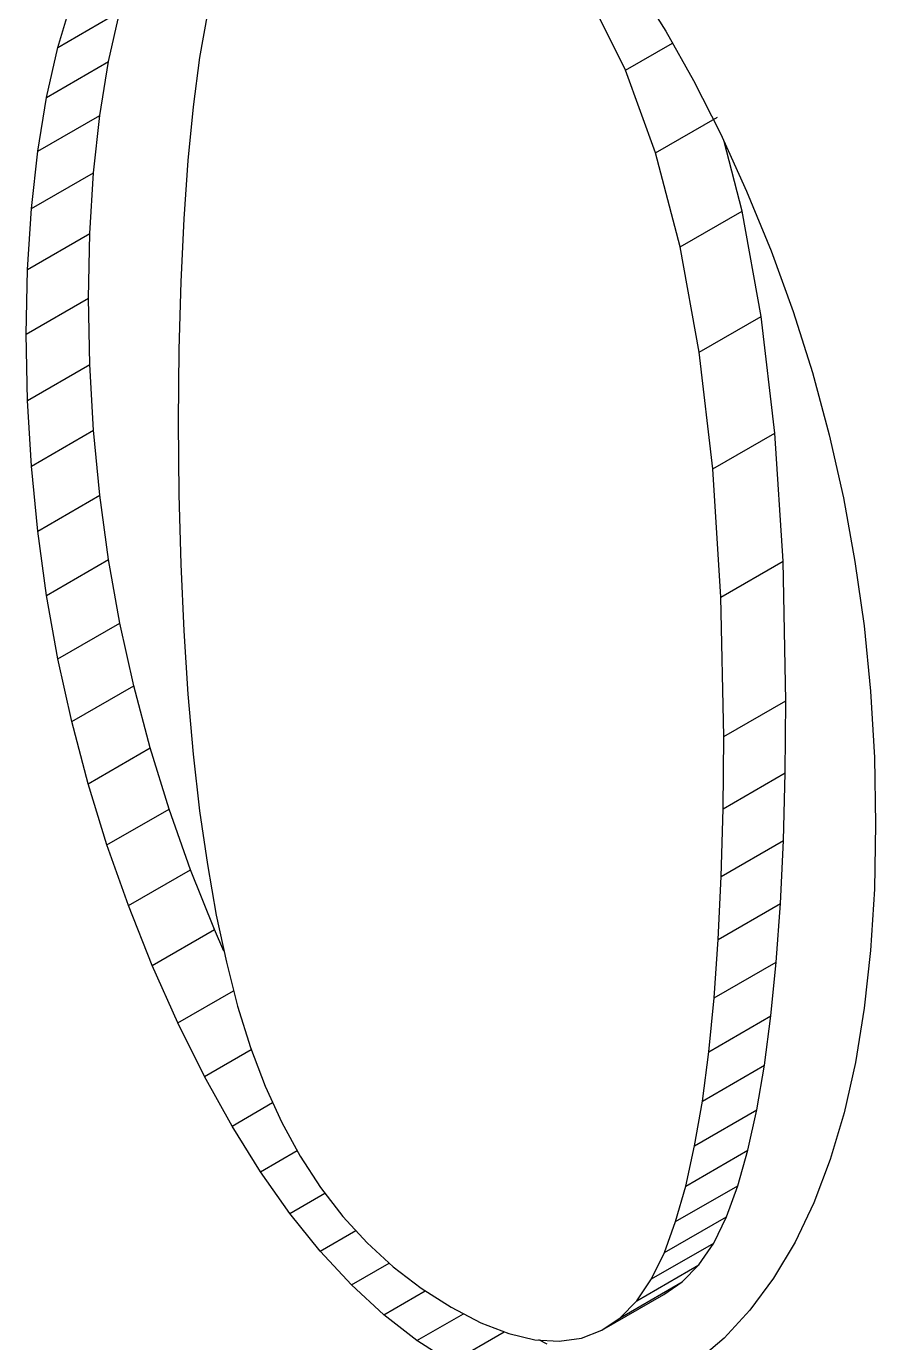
# Model space of a CAD drawing. Header units: millimetres. Extents: x 98 to 524, y -2487 to -1043.
# Drawn here: x 264.854 to 265.821, y -1257.091 to -1255.592 of the extents above; entities that cross this region are included whole.
import ezdxf

# ---------------------------------------------------------------- set-up
doc = ezdxf.new("R2010")
doc.units = ezdxf.units.MM
doc.layers.get('0').update_dxf_attribs({"lineweight": 18})

msp = doc.modelspace()

# ---------------------------------------------------------------- linework, layer by layer
at = {"color": 7, "lineweight": -3, "ltscale": 0.001523}
msp.add_line((265.5493, -1255.5453), (265.5817, -1255.5969), dxfattribs=at)
at = {"color": 7, "lineweight": -3, "ltscale": 0.001383}
msp.add_line((264.8894, -1255.6155), (264.9052, -1255.5624), dxfattribs=at)
at = {"color": 7, "lineweight": -3, "ltscale": 0.002266}
msp.add_line((265.5358, -1255.6416), (265.4955, -1255.5604), dxfattribs=at)
at = {"color": 7, "lineweight": -3, "ltscale": 0.002041}
for p, q in [((264.8894, -1255.6155), (264.9601, -1255.5746)), ((264.8765, -1255.6726), (264.9472, -1255.6318)), ((264.8665, -1255.7338), (264.9372, -1255.693)), ((265.57, -1255.7357), (265.6407, -1255.6949)), ((264.8593, -1255.7991), (264.93, -1255.7583)), ((265.5979, -1255.8428), (265.6686, -1255.8019)), ((264.855, -1255.8685), (264.9257, -1255.8277)), ((264.8535, -1255.942), (264.9243, -1255.9012)), ((265.6197, -1255.9628), (265.6904, -1255.922)), ((264.855, -1256.0177), (264.9257, -1255.9769)), ((264.8593, -1256.0925), (264.93, -1256.0517)), ((265.6352, -1256.0957), (265.7059, -1256.0549)), ((264.8665, -1256.1665), (264.9372, -1256.1257)), ((265.6445, -1256.2416), (265.7152, -1256.2008)), ((264.8894, -1256.312), (264.9601, -1256.2712)), ((264.9052, -1256.3835), (264.9759, -1256.3427)), ((265.6476, -1256.4005), (265.7183, -1256.3597)), ((264.9238, -1256.4542), (264.9945, -1256.4134)), ((265.6469, -1256.4827), (265.7177, -1256.4419)), ((264.9453, -1256.524), (265.016, -1256.4832)), ((265.6449, -1256.5597), (265.7156, -1256.5189)), ((264.9697, -1256.593), (265.0404, -1256.5522)), ((265.6415, -1256.6316), (265.7123, -1256.5907)), ((264.9969, -1256.6612), (265.0677, -1256.6204)), ((265.6368, -1256.6982), (265.7075, -1256.6573)), ((265.6307, -1256.7595), (265.7014, -1256.7187)), ((265.6233, -1256.8157), (265.694, -1256.7749)), ((265.6145, -1256.8667), (265.6852, -1256.8258)), ((265.6044, -1256.9124), (265.6751, -1256.8716)), ((265.5929, -1256.9529), (265.6636, -1256.9121)), ((265.5801, -1256.9883), (265.6508, -1256.9474)), ((265.5655, -1257.0183), (265.6362, -1256.9775)), ((265.5487, -1257.0431), (265.6194, -1257.0022)), ((265.5298, -1257.0625), (265.6005, -1257.0217)), ((265.5088, -1257.0767), (265.5795, -1257.0359))]:
    msp.add_line(p, q, dxfattribs=at)
at = {"color": 7, "lineweight": -3, "ltscale": 0.001464}
for p, q in [((264.9472, -1255.6318), (264.9601, -1255.5746)), ((264.8765, -1255.6726), (264.8894, -1255.6155))]:
    msp.add_line(p, q, dxfattribs=at)
at = {"color": 7, "lineweight": -3, "ltscale": 0.001288}
msp.add_line((265.0597, -1255.5764), (265.0509, -1255.6272), dxfattribs=at)
at = {"color": 7, "lineweight": -3, "ltscale": 0.001611}
msp.add_line((265.5817, -1255.5969), (265.6132, -1255.6531), dxfattribs=at)
at = {"color": 7, "lineweight": -3, "ltscale": 0.001546}
msp.add_line((265.5358, -1255.6416), (265.5894, -1255.6107), dxfattribs=at)
at = {"color": 7, "lineweight": -3, "ltscale": 0.001551}
for p, q in [((264.9372, -1255.693), (264.9472, -1255.6318)), ((264.8665, -1255.7338), (264.8765, -1255.6726))]:
    msp.add_line(p, q, dxfattribs=at)
at = {"color": 7, "lineweight": -3, "ltscale": 0.001413}
msp.add_line((265.0509, -1255.6272), (265.0435, -1255.6832), dxfattribs=at)
at = {"color": 7, "lineweight": -3, "ltscale": 0.002503}
msp.add_line((265.57, -1255.7357), (265.5358, -1255.6416), dxfattribs=at)
at = {"color": 7, "lineweight": -3, "ltscale": 0.001701}
msp.add_line((265.6132, -1255.6531), (265.6439, -1255.7138), dxfattribs=at)
at = {"color": 7, "lineweight": -3, "ltscale": 0.001643}
for p, q in [((264.93, -1255.7583), (264.9372, -1255.693)), ((264.8593, -1255.7991), (264.8665, -1255.7338))]:
    msp.add_line(p, q, dxfattribs=at)
at = {"color": 7, "lineweight": -3, "ltscale": 0.001539}
msp.add_line((265.0435, -1255.6832), (265.0374, -1255.7445), dxfattribs=at)
at = {"color": 7, "lineweight": -3, "ltscale": 0.001795}
msp.add_line((265.6439, -1255.7138), (265.6737, -1255.7792), dxfattribs=at)
at = {"color": 7, "lineweight": -3, "ltscale": 0.002042}
for p, q in [((265.6686, -1255.8019), (265.648, -1255.7229)), ((264.8765, -1256.2397), (264.9472, -1256.1989))]:
    msp.add_line(p, q, dxfattribs=at)
at = {"color": 7, "lineweight": -3, "ltscale": 0.002766}
msp.add_line((265.5979, -1255.8428), (265.57, -1255.7357), dxfattribs=at)
at = {"color": 7, "lineweight": -3, "ltscale": 0.001667}
msp.add_line((265.0374, -1255.7445), (265.0327, -1255.811), dxfattribs=at)
at = {"color": 7, "lineweight": -3, "ltscale": 0.001739}
for p, q in [((264.9257, -1255.8277), (264.93, -1255.7583)), ((264.855, -1255.8685), (264.8593, -1255.7991))]:
    msp.add_line(p, q, dxfattribs=at)
at = {"color": 7, "lineweight": -3, "ltscale": 0.001839}
msp.add_line((265.6737, -1255.7792), (265.7016, -1255.8472), dxfattribs=at)
at = {"color": 7, "lineweight": -3, "ltscale": 0.001796}
msp.add_line((265.0327, -1255.811), (265.0293, -1255.8827), dxfattribs=at)
at = {"color": 7, "lineweight": -3, "ltscale": 0.003049}
for p, q in [((265.6904, -1255.922), (265.6686, -1255.8019)), ((265.6197, -1255.9628), (265.5979, -1255.8428))]:
    msp.add_line(p, q, dxfattribs=at)
at = {"color": 7, "lineweight": -3, "ltscale": 0.001838}
for p, q in [((264.9243, -1255.9012), (264.9257, -1255.8277)), ((264.8535, -1255.942), (264.855, -1255.8685))]:
    msp.add_line(p, q, dxfattribs=at)
at = {"color": 7, "lineweight": -3, "ltscale": 0.001834}
msp.add_line((265.7016, -1255.8472), (265.7266, -1255.9162), dxfattribs=at)
at = {"color": 7, "lineweight": -3, "ltscale": 0.001925}
msp.add_line((265.0293, -1255.8827), (265.0273, -1255.9597), dxfattribs=at)
at = {"color": 7, "lineweight": -3, "ltscale": 0.001892}
for p, q in [((264.9257, -1255.9769), (264.9243, -1255.9012)), ((264.855, -1256.0177), (264.8535, -1255.942))]:
    msp.add_line(p, q, dxfattribs=at)
at = {"color": 7, "lineweight": -3, "ltscale": 0.001831}
for p, q in [((265.7266, -1255.9162), (265.7486, -1255.986)), ((264.9052, -1256.3835), (264.8894, -1256.312))]:
    msp.add_line(p, q, dxfattribs=at)
at = {"color": 7, "lineweight": -3, "ltscale": 0.003346}
msp.add_line((265.7059, -1256.0549), (265.6904, -1255.922), dxfattribs=at)
at = {"color": 7, "lineweight": -3, "ltscale": 0.002056}
for p, q in [((265.0273, -1255.9597), (265.0266, -1256.0419)), ((265.7177, -1256.4419), (265.7183, -1256.3597)), ((265.6469, -1256.4827), (265.6476, -1256.4005))]:
    msp.add_line(p, q, dxfattribs=at)
at = {"color": 7, "lineweight": -3, "ltscale": 0.003347}
msp.add_line((265.6352, -1256.0957), (265.6197, -1255.9628), dxfattribs=at)
at = {"color": 7, "lineweight": -3, "ltscale": 0.001874}
for p, q in [((264.93, -1256.0517), (264.9257, -1255.9769)), ((264.8593, -1256.0925), (264.855, -1256.0177))]:
    msp.add_line(p, q, dxfattribs=at)
at = {"color": 7, "lineweight": -3, "ltscale": 0.001833}
msp.add_line((265.7486, -1255.986), (265.7677, -1256.0568), dxfattribs=at)
at = {"color": 7, "lineweight": -3, "ltscale": 0.001859}
for p, q in [((264.9372, -1256.1257), (264.93, -1256.0517)), ((264.8665, -1256.1665), (264.8593, -1256.0925))]:
    msp.add_line(p, q, dxfattribs=at)
at = {"color": 7, "lineweight": -3, "ltscale": 0.002076}
msp.add_line((265.0266, -1256.0419), (265.0273, -1256.1249), dxfattribs=at)
at = {"color": 7, "lineweight": -3, "ltscale": 0.003655}
for p, q in [((265.7152, -1256.2008), (265.7059, -1256.0549)), ((265.6445, -1256.2416), (265.6352, -1256.0957))]:
    msp.add_line(p, q, dxfattribs=at)
at = {"color": 7, "lineweight": -3, "ltscale": 0.001837}
for p, q in [((265.7677, -1256.0568), (265.7839, -1256.1285)), ((264.9601, -1256.2712), (264.9472, -1256.1989)), ((264.8894, -1256.312), (264.8765, -1256.2397))]:
    msp.add_line(p, q, dxfattribs=at)
at = {"color": 7, "lineweight": -3, "ltscale": 0.001846}
for p, q in [((264.9472, -1256.1989), (264.9372, -1256.1257)), ((264.8765, -1256.2397), (264.8665, -1256.1665))]:
    msp.add_line(p, q, dxfattribs=at)
at = {"color": 7, "lineweight": -3, "ltscale": 0.001985}
msp.add_line((265.0273, -1256.1249), (265.0293, -1256.2043), dxfattribs=at)
at = {"color": 7, "lineweight": -3, "ltscale": 0.001844}
msp.add_line((265.7839, -1256.1285), (265.7971, -1256.2011), dxfattribs=at)
at = {"color": 7, "lineweight": -3, "ltscale": 0.003972}
for p, q in [((265.7183, -1256.3597), (265.7152, -1256.2008)), ((265.6476, -1256.4005), (265.6445, -1256.2416))]:
    msp.add_line(p, q, dxfattribs=at)
at = {"color": 7, "lineweight": -3, "ltscale": 0.001855}
msp.add_line((265.7971, -1256.2011), (265.8074, -1256.2745), dxfattribs=at)
at = {"color": 7, "lineweight": -3, "ltscale": 0.001894}
msp.add_line((265.0293, -1256.2043), (265.0327, -1256.28), dxfattribs=at)
at = {"color": 7, "lineweight": -3, "ltscale": 0.00183}
msp.add_line((264.9759, -1256.3427), (264.9601, -1256.2712), dxfattribs=at)
at = {"color": 7, "lineweight": -3, "ltscale": 0.001869}
msp.add_line((265.8074, -1256.2745), (265.8148, -1256.3489), dxfattribs=at)
at = {"color": 7, "lineweight": -3, "ltscale": 0.001806}
msp.add_line((265.0327, -1256.28), (265.0374, -1256.3521), dxfattribs=at)
at = {"color": 7, "lineweight": -3, "ltscale": 0.001827}
for p, q in [((264.9945, -1256.4134), (264.9759, -1256.3427)), ((264.9238, -1256.4542), (264.9052, -1256.3835)), ((265.016, -1256.4832), (264.9945, -1256.4134)), ((264.9453, -1256.524), (264.9238, -1256.4542))]:
    msp.add_line(p, q, dxfattribs=at)
at = {"color": 7, "lineweight": -3, "ltscale": 0.001717}
msp.add_line((265.0374, -1256.3521), (265.0435, -1256.4205), dxfattribs=at)
at = {"color": 7, "lineweight": -3, "ltscale": 0.001885}
msp.add_line((265.8148, -1256.3489), (265.8192, -1256.4242), dxfattribs=at)
at = {"color": 7, "lineweight": -3, "ltscale": 0.001629}
msp.add_line((265.0435, -1256.4205), (265.0509, -1256.4852), dxfattribs=at)
at = {"color": 7, "lineweight": -3, "ltscale": 0.001905}
msp.add_line((265.8192, -1256.4242), (265.8206, -1256.5004), dxfattribs=at)
at = {"color": 7, "lineweight": -3, "ltscale": 0.001926}
for p, q in [((265.7156, -1256.5189), (265.7177, -1256.4419)), ((265.6449, -1256.5597), (265.6469, -1256.4827))]:
    msp.add_line(p, q, dxfattribs=at)
at = {"color": 7, "lineweight": -3, "ltscale": 0.001829}
for p, q in [((265.0404, -1256.5522), (265.016, -1256.4832)), ((264.9697, -1256.593), (264.9453, -1256.524))]:
    msp.add_line(p, q, dxfattribs=at)
at = {"color": 7, "lineweight": -3, "ltscale": 0.001543}
msp.add_line((265.0509, -1256.4852), (265.0597, -1256.5463), dxfattribs=at)
at = {"color": 7, "lineweight": -3, "ltscale": 0.001851}
msp.add_line((265.8206, -1256.5004), (265.8192, -1256.5744), dxfattribs=at)
at = {"color": 7, "lineweight": -3, "ltscale": 0.001797}
msp.add_line((265.7123, -1256.5907), (265.7156, -1256.5189), dxfattribs=at)
at = {"color": 7, "lineweight": -3, "ltscale": 0.001458}
msp.add_line((265.0597, -1256.5463), (265.0698, -1256.6038), dxfattribs=at)
at = {"color": 7, "lineweight": -3, "ltscale": 0.001835}
for p, q in [((265.0677, -1256.6204), (265.0404, -1256.5522)), ((264.9969, -1256.6612), (264.9697, -1256.593))]:
    msp.add_line(p, q, dxfattribs=at)
at = {"color": 7, "lineweight": -3, "ltscale": 0.001798}
msp.add_line((265.6415, -1256.6316), (265.6449, -1256.5597), dxfattribs=at)
at = {"color": 7, "lineweight": -3, "ltscale": 0.00175}
msp.add_line((265.8192, -1256.5744), (265.8149, -1256.6443), dxfattribs=at)
at = {"color": 7, "lineweight": -3, "ltscale": 0.001669}
for p, q in [((265.7075, -1256.6573), (265.7123, -1256.5907)), ((265.6368, -1256.6982), (265.6415, -1256.6316))]:
    msp.add_line(p, q, dxfattribs=at)
at = {"color": 7, "lineweight": -3, "ltscale": 0.001375}
msp.add_line((265.0698, -1256.6038), (265.0813, -1256.6576), dxfattribs=at)
at = {"color": 7, "lineweight": -3, "ltscale": 0.000670419}
msp.add_line((265.0786, -1256.6448), (265.0677, -1256.6204), dxfattribs=at)
at = {"color": 7, "lineweight": -3, "ltscale": 0.001653}
msp.add_line((265.8149, -1256.6443), (265.8077, -1256.71), dxfattribs=at)
at = {"color": 7, "lineweight": -3, "ltscale": 0.001793}
msp.add_line((265.0262, -1256.7267), (264.9969, -1256.6612), dxfattribs=at)
at = {"color": 7, "lineweight": -3, "ltscale": 0.001294}
msp.add_line((265.0813, -1256.6576), (265.0941, -1256.7077), dxfattribs=at)
at = {"color": 7, "lineweight": -3, "ltscale": 0.001542}
for p, q in [((265.7014, -1256.7187), (265.7075, -1256.6573)), ((265.6307, -1256.7595), (265.6368, -1256.6982))]:
    msp.add_line(p, q, dxfattribs=at)
at = {"color": 7, "lineweight": -3, "ltscale": 0.001832}
msp.add_line((265.0262, -1256.7267), (265.0896, -1256.69), dxfattribs=at)
at = {"color": 7, "lineweight": -3, "ltscale": 0.001228}
msp.add_line((265.0941, -1256.7077), (265.1087, -1256.7546), dxfattribs=at)
at = {"color": 7, "lineweight": -3, "ltscale": 0.00156}
msp.add_line((265.8077, -1256.71), (265.7977, -1256.7716), dxfattribs=at)
at = {"color": 7, "lineweight": -3, "ltscale": 0.001702}
msp.add_line((265.0564, -1256.7877), (265.0262, -1256.7267), dxfattribs=at)
at = {"color": 7, "lineweight": -3, "ltscale": 0.001416}
for p, q in [((265.694, -1256.7749), (265.7014, -1256.7187)), ((265.6233, -1256.8157), (265.6307, -1256.7595))]:
    msp.add_line(p, q, dxfattribs=at)
at = {"color": 7, "lineweight": -3, "ltscale": 0.001535}
msp.add_line((265.0564, -1256.7877), (265.1096, -1256.757), dxfattribs=at)
at = {"color": 7, "lineweight": -3, "ltscale": 0.001179}
msp.add_line((265.1087, -1256.7546), (265.1255, -1256.7987), dxfattribs=at)
at = {"color": 7, "lineweight": -3, "ltscale": 0.001472}
msp.add_line((265.7977, -1256.7716), (265.7848, -1256.829), dxfattribs=at)
at = {"color": 7, "lineweight": -3, "ltscale": 0.001615}
msp.add_line((265.0878, -1256.8442), (265.0564, -1256.7877), dxfattribs=at)
at = {"color": 7, "lineweight": -3, "ltscale": 0.001292}
msp.add_line((265.6852, -1256.8258), (265.694, -1256.7749), dxfattribs=at)
at = {"color": 7, "lineweight": -3, "ltscale": 0.001136}
msp.add_line((265.1255, -1256.7987), (265.1444, -1256.84), dxfattribs=at)
at = {"color": 7, "lineweight": -3, "ltscale": 0.001335}
msp.add_line((265.0878, -1256.8442), (265.134, -1256.8174), dxfattribs=at)
at = {"color": 7, "lineweight": -3, "ltscale": 0.001293}
msp.add_line((265.6145, -1256.8667), (265.6233, -1256.8157), dxfattribs=at)
at = {"color": 7, "lineweight": -3, "ltscale": 0.001171}
for p, q in [((265.6751, -1256.8716), (265.6852, -1256.8258)), ((265.6044, -1256.9124), (265.6145, -1256.8667))]:
    msp.add_line(p, q, dxfattribs=at)
at = {"color": 7, "lineweight": -3, "ltscale": 0.001389}
msp.add_line((265.7848, -1256.829), (265.769, -1256.8823), dxfattribs=at)
at = {"color": 7, "lineweight": -3, "ltscale": 0.001531}
for p, q in [((265.1202, -1256.8961), (265.0878, -1256.8442)), ((265.2983, -1257.0885), (265.3513, -1257.0579))]:
    msp.add_line(p, q, dxfattribs=at)
at = {"color": 7, "lineweight": -3, "ltscale": 0.001097}
msp.add_line((265.1444, -1256.84), (265.1654, -1256.8785), dxfattribs=at)
at = {"color": 7, "lineweight": -3, "ltscale": 0.001204}
msp.add_line((265.1202, -1256.8961), (265.1619, -1256.8721), dxfattribs=at)
at = {"color": 7, "lineweight": -3, "ltscale": 0.001064}
msp.add_line((265.1654, -1256.8785), (265.1886, -1256.9142), dxfattribs=at)
at = {"color": 7, "lineweight": -3, "ltscale": 0.001053}
for p, q in [((265.6636, -1256.9121), (265.6751, -1256.8716)), ((265.5929, -1256.9529), (265.6044, -1256.9124))]:
    msp.add_line(p, q, dxfattribs=at)
at = {"color": 7, "lineweight": -3, "ltscale": 0.001314}
msp.add_line((265.769, -1256.8823), (265.7504, -1256.9314), dxfattribs=at)
at = {"color": 7, "lineweight": -3, "ltscale": 0.001453}
msp.add_line((265.1537, -1256.9436), (265.1202, -1256.8961), dxfattribs=at)
at = {"color": 7, "lineweight": -3, "ltscale": 0.001152}
msp.add_line((265.1537, -1256.9436), (265.1936, -1256.9206), dxfattribs=at)
at = {"color": 7, "lineweight": -3, "ltscale": 0.001039}
msp.add_line((265.1886, -1256.9142), (265.214, -1256.9471), dxfattribs=at)
at = {"color": 7, "lineweight": -3, "ltscale": 0.000939212}
for p, q in [((265.6508, -1256.9474), (265.6636, -1256.9121)), ((265.5801, -1256.9883), (265.5929, -1256.9529))]:
    msp.add_line(p, q, dxfattribs=at)
at = {"color": 7, "lineweight": -3, "ltscale": 0.001247}
msp.add_line((265.7504, -1256.9314), (265.7289, -1256.9764), dxfattribs=at)
at = {"color": 7, "lineweight": -3, "ltscale": 0.001379}
msp.add_line((265.1882, -1256.9866), (265.1537, -1256.9436), dxfattribs=at)
at = {"color": 7, "lineweight": -3, "ltscale": 0.001019}
msp.add_line((265.214, -1256.9471), (265.2416, -1256.9771), dxfattribs=at)
at = {"color": 7, "lineweight": -3, "ltscale": 0.000835652}
msp.add_line((265.6362, -1256.9775), (265.6508, -1256.9474), dxfattribs=at)
at = {"color": 7, "lineweight": -3, "ltscale": 0.00117}
msp.add_line((265.1882, -1256.9866), (265.2288, -1256.9632), dxfattribs=at)
at = {"color": 7, "lineweight": -3, "ltscale": 0.001008}
for p, q in [((265.2416, -1256.9771), (265.2713, -1257.0044)), ((265.3031, -1257.0289), (265.3371, -1257.0505))]:
    msp.add_line(p, q, dxfattribs=at)
at = {"color": 7, "lineweight": -3, "ltscale": 0.000747183}
msp.add_line((265.6194, -1257.0022), (265.6362, -1256.9775), dxfattribs=at)
at = {"color": 7, "lineweight": -3, "ltscale": 0.001189}
msp.add_line((265.7289, -1256.9764), (265.7045, -1257.0172), dxfattribs=at)
at = {"color": 7, "lineweight": -3, "ltscale": 0.00131}
msp.add_line((265.2238, -1257.0251), (265.1882, -1256.9866), dxfattribs=at)
at = {"color": 7, "lineweight": -3, "ltscale": 0.000835309}
msp.add_line((265.5655, -1257.0183), (265.5801, -1256.9883), dxfattribs=at)
at = {"color": 7, "lineweight": -3, "ltscale": 0.001239}
msp.add_line((265.2238, -1257.0251), (265.2668, -1257.0003), dxfattribs=at)
at = {"color": 7, "lineweight": -3, "ltscale": 0.001004}
msp.add_line((265.2713, -1257.0044), (265.3031, -1257.0289), dxfattribs=at)
at = {"color": 7, "lineweight": -3, "ltscale": 0.000678469}
for p, q in [((265.6005, -1257.0217), (265.6194, -1257.0022)), ((265.5298, -1257.0625), (265.5487, -1257.0431))]:
    msp.add_line(p, q, dxfattribs=at)
at = {"color": 7, "lineweight": -3, "ltscale": 0.00125}
msp.add_line((265.2605, -1257.059), (265.2238, -1257.0251), dxfattribs=at)
at = {"color": 7, "lineweight": -3, "ltscale": 0.000747499}
msp.add_line((265.5487, -1257.0431), (265.5655, -1257.0183), dxfattribs=at)
at = {"color": 7, "lineweight": -3, "ltscale": 0.000634599}
msp.add_line((265.5795, -1257.0359), (265.6005, -1257.0217), dxfattribs=at)
at = {"color": 7, "lineweight": -3, "ltscale": 0.001143}
msp.add_line((265.7045, -1257.0172), (265.6772, -1257.0539), dxfattribs=at)
at = {"color": 7, "lineweight": -3, "ltscale": 0.001362}
msp.add_line((265.2605, -1257.059), (265.3077, -1257.0318), dxfattribs=at)
at = {"color": 7, "lineweight": -3, "ltscale": 0.000957155}
msp.add_line((265.3371, -1257.0505), (265.3711, -1257.0681), dxfattribs=at)
at = {"color": 7, "lineweight": -3, "ltscale": 0.001079}
msp.add_line((265.6772, -1257.0539), (265.648, -1257.0857), dxfattribs=at)
at = {"color": 7, "lineweight": -3, "ltscale": 0.001197}
msp.add_line((265.2983, -1257.0885), (265.2605, -1257.059), dxfattribs=at)
at = {"color": 7, "lineweight": -3, "ltscale": 0.000853929}
msp.add_line((265.3711, -1257.0681), (265.403, -1257.0804), dxfattribs=at)
at = {"color": 7, "lineweight": -3, "ltscale": 0.000634386}
msp.add_line((265.5088, -1257.0767), (265.5298, -1257.0625), dxfattribs=at)
at = {"color": 7, "lineweight": -3, "ltscale": 0.001154}
msp.add_line((265.3371, -1257.1135), (265.2983, -1257.0885), dxfattribs=at)
at = {"color": 7, "lineweight": -3, "ltscale": 0.001752}
msp.add_line((265.3371, -1257.1135), (265.3978, -1257.0784), dxfattribs=at)
at = {"color": 7, "lineweight": -3, "ltscale": 0.000762339}
msp.add_line((265.403, -1257.0804), (265.4326, -1257.0875), dxfattribs=at)
at = {"color": 7, "lineweight": -3, "ltscale": 0.00068952}
msp.add_line((265.4326, -1257.0875), (265.4602, -1257.0892), dxfattribs=at)
at = {"color": 7, "lineweight": -3, "ltscale": 0.000261028}
msp.add_line((265.4466, -1257.0925), (265.4373, -1257.0877), dxfattribs=at)
at = {"color": 7, "lineweight": -3, "ltscale": 0.000641064}
msp.add_line((265.4602, -1257.0892), (265.4856, -1257.0856), dxfattribs=at)
at = {"color": 7, "lineweight": -3, "ltscale": 0.000621241}
msp.add_line((265.4856, -1257.0856), (265.5088, -1257.0767), dxfattribs=at)
at = {"color": 7, "lineweight": -3, "ltscale": 0.000998161}
msp.add_line((265.648, -1257.0857), (265.6178, -1257.1117), dxfattribs=at)

doc.saveas('drawing.dxf')
